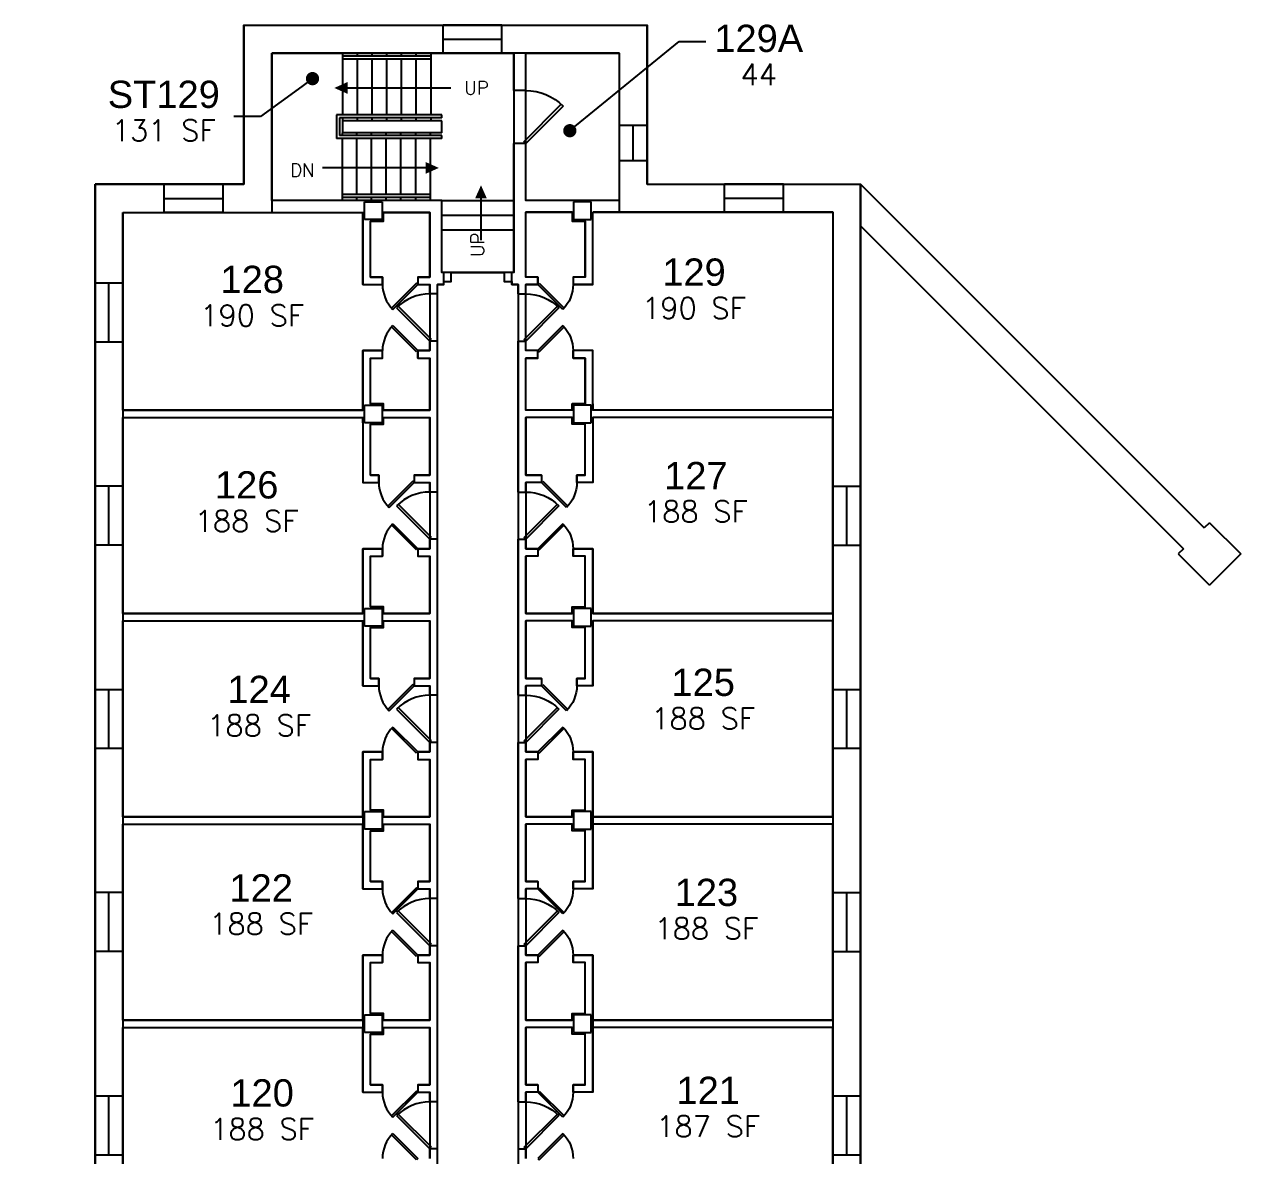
# Model space of a CAD drawing. Extents: x -1780 to 3401, y -2 to 2789.
# Drawn here: x 892 to 1718, y 2020 to 2789 of the extents above; entities that cross this region are included whole.
import ezdxf
from ezdxf import colors
from ezdxf.entities.mleader import LeaderData, LeaderLine
from ezdxf.enums import TextEntityAlignment as Align
from ezdxf.math import Vec2, Vec3

# ---------------------------------------------------------------- set-up
doc = ezdxf.new("R2010")
doc.units = 0
doc.header["$MEASUREMENT"] = 0
doc.layers.get('0').update_dxf_attribs({"linetype": 'CONTINUOUS'})
for name, color, linetype in [('A-DOOR', 2, 'CONTINUOUS'), ('A-FLOR-LEVL', 3, 'CONTINUOUS'), ('A-GLAZ', 2, 'CONTINUOUS'), ('A-SPAC-ANOT', 4, 'CONTINUOUS'), ('A-SPAC-GROS', 6, 'CONTINUOUS'), ('A-SPAC-PPLN-AREA', 3, 'CONTINUOUS'), ('A-SPAC-RMNO', 4, 'CONTINUOUS'), ('A-SPAC-RMTW', 4, 'CONTINUOUS'), ('A-WALL', 7, 'CONTINUOUS'), ('L-SITE', 1, 'CONTINUOUS'), ('S-COLS', 5, 'CONTINUOUS')]:
    doc.layers.add(name, color=color, linetype=linetype)
doc.styles.add('FAI1', font='arial.ttf')
doc.styles.add('ROMANS', font='ROMANS.shx')
doc.styles.add('simplex', font='simplex.shx')

# ---------------------------------------------------------------- blocks, each defined once
blk = doc.blocks.new('ARR')
blk.add_line((0, 0), (0, -70.14275))
blk.add_solid([(-4, 0), (4, 0), (0, 8.96525)])
blk = doc.blocks.new('AWI002')
blk.add_line((-0.5, -1), (0.5, -1))
blk = doc.blocks.new('ADO001')
for p, q in [((0.207106, 0.707105), (-0.499999, 0)), ((-0.465625, -0.034373), (0.240643, 0.671896)), ((-0.499999, 0), (-0.465625, -0.034373))]:
    blk.add_line(p, q)
blk.add_arc((-0.499999, 0), 0.999997, 0, 45)
blk = doc.blocks.new('ADO101')
for p, q in [((-0.207108, 0.707105), (0.499997, 0)), ((0.465624, -0.034373), (-0.240645, 0.671896)), ((0.499997, 0), (0.465624, -0.034373))]:
    blk.add_line(p, q)
blk.add_arc((0.499997, 0), 0.999997, 135, 180)
blk = doc.blocks.new('FMGRM1')
at = {"style": 'FAI1'}
for tag, p in [('DATA1', (0, -0.2836)), ('DATA2', (0, -0.443)), ('DATA3', (0, -0.6024)), ('DATA4', (0, -0.7618)), ('DATA5', (0, -0.9213))]:
    blk.add_attdef(tag, text='', height=0.1172, dxfattribs=at).set_placement(p, align=Align.CENTER)
at = {"layer": 'A-SPAC-RMNO', "style": 'FAI1'}
blk.add_attdef('RMNUMB', text='', height=0.16, dxfattribs=at).set_placement((0, 0), align=Align.MIDDLE)
blk = doc.blocks.new('_Dot')
at = {"color": 0, "linetype": 'ByBlock', "lineweight": -2}
blk.add_line((-0.5, 0), (-1, 0), dxfattribs=at)
at = {"color": 0, "linetype": 'ByBlock', "const_width": 0.5}
blk.add_lwpolyline([(-0.25, 0, 1), (0.25, 0, 1)], format="xyb", close=True, dxfattribs=at)

msp = doc.modelspace()

# ---------------------------------------------------------------- linework, layer by layer
at = {"layer": 'A-FLOR-LEVL'}
for p, q in [((1108, 2769.63), (1108, 2727.63)), ((1168, 2767.63), (1108, 2767.63)), ((1118, 2769.63), (1118, 2767.63)), ((1128, 2769.63), (1128, 2767.63)), ((1138, 2769.63), (1138, 2767.63)), ((1148, 2769.63), (1148, 2767.63)), ((1158, 2769.63), (1158, 2767.63)), ((1168, 2769.63), (1168, 2727.63)), ((1168, 2765.63), (1108, 2765.63)), ((1118, 2765.63), (1118, 2727.63)), ((1128, 2765.63), (1128, 2727.63)), ((1138, 2765.63), (1138, 2727.63)), ((1148, 2765.63), (1148, 2727.63)), ((1158, 2765.63), (1158, 2727.63)), ((1175.5, 2727.63), (1104, 2727.63)), ((1104, 2727.63), (1104, 2711.63)), ((1175.5, 2725.63), (1175.5, 2727.63)), ((1175.5, 2725.63), (1106, 2725.63)), ((1106, 2725.63), (1106, 2713.63)), ((1108, 2725.63), (1108, 2723.63)), ((1118, 2725.63), (1118, 2723.63)), ((1128, 2725.63), (1128, 2723.63)), ((1138, 2725.63), (1138, 2723.63)), ((1148, 2725.63), (1148, 2723.63)), ((1158, 2725.63), (1158, 2723.63)), ((1168, 2725.63), (1168, 2723.63)), ((1175.5, 2711.63), (1104, 2711.63)), ((1175.5, 2713.63), (1106, 2713.63)), ((1108, 2713.63), (1108, 2715.63)), ((1108, 2669.63), (1108, 2711.63)), ((1117.8, 2713.63), (1117.8, 2715.63)), ((1117.8, 2673.63), (1117.8, 2711.63)), ((1127.8, 2713.63), (1127.8, 2715.63)), ((1127.8, 2673.63), (1127.8, 2711.63)), ((1137.8, 2713.63), (1137.8, 2715.63)), ((1137.8, 2673.63), (1137.8, 2711.63)), ((1147.8, 2713.63), (1147.8, 2715.63)), ((1147.8, 2673.63), (1147.8, 2711.63)), ((1157.8, 2713.63), (1157.8, 2715.63)), ((1157.8, 2673.63), (1157.8, 2711.63)), ((1167.8, 2713.63), (1167.8, 2715.63)), ((1167.8, 2669.63), (1167.8, 2711.63)), ((1175.5, 2711.63), (1175.5, 2713.63)), ((1167.8, 2673.63), (1108, 2673.63)), ((1167.8, 2671.63), (1108, 2671.63)), ((1117.8, 2669.63), (1117.8, 2671.63)), ((1127.8, 2669.63), (1127.8, 2671.63)), ((1137.8, 2669.63), (1137.8, 2671.63)), ((1147.8, 2669.63), (1147.8, 2671.63)), ((1157.8, 2669.63), (1157.8, 2671.63)), ((1175.5, 2669.63), (1224.5, 2669.63)), ((1202.15, 2670.96), (1202.15, 2642.59)), ((1175.5, 2659.63), (1224.5, 2659.63)), ((1175.5, 2649.63), (1224.5, 2649.63))]:
    msp.add_line(p, q, dxfattribs=at)
msp.add_solid([(1198.15, 2670.96), (1206.15, 2670.96), (1202.15, 2679.93)], dxfattribs=at)
at = {"layer": 'A-GLAZ'}
for p, q in [((1216.37, 2788.63), (1176.37, 2788.63)), ((1216.37, 2769.63), (1176.37, 2769.63)), ((1296, 2720.63), (1296, 2696.63)), ((1315, 2720.63), (1315, 2696.63)), ((1027, 2680.63), (987, 2680.63)), ((1407.5, 2680.63), (1367.5, 2680.63)), ((1027, 2661.44), (987, 2661.44)), ((1407.5, 2661.63), (1367.5, 2661.63)), ((940, 2613.63), (940, 2573.63)), ((959, 2613.63), (959, 2573.63)), ((940, 2475.63), (940, 2435.63)), ((959, 2475.63), (959, 2435.63)), ((1441, 2435.63), (1441, 2475.63)), ((1460, 2435.63), (1460, 2475.63)), ((940, 2337.63), (940, 2297.63)), ((959, 2337.63), (959, 2297.63)), ((1441, 2297.63), (1441, 2337.63)), ((1460, 2297.63), (1460, 2337.63)), ((940, 2199.63), (940, 2159.63)), ((959, 2199.63), (959, 2159.63)), ((1441, 2159.63), (1441, 2199.63)), ((1460, 2159.63), (1460, 2199.63)), ((940, 2061.63), (940, 2021.63)), ((959, 2061.63), (959, 2021.63)), ((1441, 2021.63), (1441, 2061.63)), ((1460, 2021.63), (1460, 2061.63))]:
    msp.add_line(p, q, dxfattribs=at)
at = {"layer": 'A-SPAC-GROS'}
msp.add_lwpolyline([(940, 2680.63), (1041, 2680.63), (1041, 2788.63), (1315, 2788.63), (1315, 2680.63), (1460, 2680.63), (1460, 978.63), (1449, 978.63), (1449, 888.63), (1460, 888.63), (1460, 866.63), (1508, 866.63), (1508, 414.63), (892, 414.63), (892, 762.63), (940, 762.63), (940, 772.63), (951, 772.63), (951, 848.63), (940, 848.63)], close=True, dxfattribs=at)
at = {"layer": 'A-SPAC-PPLN-AREA'}
for points in [[(1060, 2769.63), (1224.5, 2769.63), (1224.5, 2620.63), (1175.5, 2620.63), (1175.5, 2669.63), (1060, 2669.63)], [(1232.5, 2769.63), (1296, 2769.63), (1296, 2669.63), (1232.5, 2669.63)], [(959, 2661.44), (1122, 2661.44), (1122, 2612.63), (1135.25, 2612.63), (1135.25, 2617.63), (1127, 2617.63), (1127, 2655.63), (1136, 2655.63), (1136, 2661.44), (1167.5, 2661.44), (1167.5, 2617.63), (1159.25, 2617.63), (1159.25, 2612.63), (1167.5, 2612.63), (1167.5, 2567.63), (1159.25, 2567.63), (1159.25, 2562.63), (1167.5, 2562.63), (1167.5, 2527.13), (1136, 2527.13), (1136, 2531.63), (1127, 2531.63), (1127, 2562.63), (1135.25, 2562.63), (1135.25, 2567.63), (1122, 2567.63), (1122, 2527.13), (959, 2527.13)], [(959, 2522.13), (1122, 2522.13), (1122, 2478.13), (1132.75, 2478.13), (1132.75, 2483.13), (1127, 2483.13), (1127, 2517.63), (1136, 2517.63), (1136, 2522.13), (1167.5, 2522.13), (1167.5, 2483.13), (1156.75, 2483.13), (1156.75, 2478.13), (1167.5, 2478.13), (1167.5, 2433.13), (1159.25, 2433.13), (1159.25, 2428.13), (1167.5, 2428.13), (1167.5, 2389.13), (1136, 2389.13), (1136, 2393.63), (1127, 2393.63), (1127, 2428.13), (1135.25, 2428.13), (1135.25, 2433.13), (1122, 2433.13), (1122, 2389.13), (959, 2389.13)], [(1441, 2522.13), (1278, 2522.13), (1278, 2478.13), (1267.25, 2478.13), (1267.25, 2483.13), (1273, 2483.13), (1273, 2517.63), (1264, 2517.63), (1264, 2522.13), (1232.5, 2522.13), (1232.5, 2483.13), (1243.25, 2483.13), (1243.25, 2478.13), (1232.5, 2478.13), (1232.5, 2433.13), (1240.75, 2433.13), (1240.75, 2428.13), (1232.5, 2428.13), (1232.5, 2389.13), (1264, 2389.13), (1264, 2393.63), (1273, 2393.63), (1273, 2428.13), (1264.75, 2428.13), (1264.75, 2433.13), (1278, 2433.13), (1278, 2389.13), (1441, 2389.13)], [(959, 2384.13), (1122, 2384.13), (1122, 2340.13), (1132.75, 2340.13), (1132.75, 2345.13), (1127, 2345.13), (1127, 2379.63), (1136, 2379.63), (1136, 2384.13), (1167.5, 2384.13), (1167.5, 2345.13), (1156.75, 2345.13), (1156.75, 2340.13), (1167.5, 2340.13), (1167.5, 2295.13), (1159.25, 2295.13), (1159.25, 2290.13), (1167.5, 2290.13), (1167.5, 2251.13), (1136, 2251.13), (1136, 2255.63), (1127, 2255.63), (1127, 2290.13), (1135.25, 2290.13), (1135.25, 2295.13), (1122, 2295.13), (1122, 2251.13), (959, 2251.13)], [(1441, 2384.13), (1278, 2384.13), (1278, 2340.13), (1267.25, 2340.13), (1267.25, 2345.13), (1273, 2345.13), (1273, 2379.63), (1264, 2379.63), (1264, 2384.13), (1232.5, 2384.13), (1232.5, 2345.13), (1243.25, 2345.13), (1243.25, 2340.13), (1232.5, 2340.13), (1232.5, 2295.13), (1240.75, 2295.13), (1240.75, 2290.13), (1232.5, 2290.13), (1232.5, 2251.13), (1264, 2251.13), (1264, 2255.63), (1273, 2255.63), (1273, 2290.13), (1264.75, 2290.13), (1264.75, 2295.13), (1278, 2295.13), (1278, 2251.13), (1441, 2251.13)], [(959, 2246.13), (1122, 2246.13), (1122, 2202.13), (1135.25, 2202.13), (1135.25, 2207.13), (1127, 2207.13), (1127, 2241.63), (1136, 2241.63), (1136, 2246.13), (1167.5, 2246.13), (1167.5, 2207.13), (1159.25, 2207.13), (1159.25, 2202.13), (1167.5, 2202.13), (1167.5, 2157.13), (1159.25, 2157.13), (1159.25, 2152.13), (1167.5, 2152.13), (1167.5, 2113.13), (1136, 2113.13), (1136, 2117.63), (1127, 2117.63), (1127, 2152.13), (1135.25, 2152.13), (1135.25, 2157.13), (1122, 2157.13), (1122, 2113.13), (959, 2113.13)], [(1441, 2246.13), (1278, 2246.13), (1278, 2202.13), (1264.75, 2202.13), (1264.75, 2207.13), (1273, 2207.13), (1273, 2241.63), (1264, 2241.63), (1264, 2246.13), (1232.5, 2246.13), (1232.5, 2207.13), (1240.75, 2207.13), (1240.75, 2202.13), (1232.5, 2202.13), (1232.5, 2157.13), (1240.75, 2157.13), (1240.75, 2152.13), (1232.5, 2152.13), (1232.5, 2113.13), (1264, 2113.13), (1264, 2117.63), (1273, 2117.63), (1273, 2152.13), (1264.75, 2152.13), (1264.75, 2157.13), (1278, 2157.13), (1278, 2113.13), (1441, 2113.13)]]:
    msp.add_lwpolyline(points, close=True, dxfattribs=at)
for points in [[(1278, 2661.63), (1441, 2661.63), (1441, 2527.13), (1278, 2527.13), (1278, 2567.63), (1264.75, 2567.63), (1264.75, 2562.63), (1273, 2562.63), (1273, 2531.63), (1264, 2531.63), (1264, 2527.13), (1232.5, 2527.13), (1232.5, 2562.63), (1240.75, 2562.63), (1240.75, 2567.63), (1232.5, 2567.63), (1232.5, 2612.63), (1240.75, 2612.63), (1240.75, 2617.63), (1232.5, 2617.63), (1232.5, 2661.63), (1264, 2661.63), (1264, 2655.63), (1273, 2655.63), (1273, 2617.63), (1264.75, 2617.63), (1264.75, 2612.63), (1278, 2612.63), (1278, 2661.44)], [(1172.5, 1045.63), (1172.5, 2612.63), (1177, 2612.63), (1177, 2614.63), (1182, 2614.63), (1182, 2620.63), (1218, 2620.63), (1218, 2614.63), (1223, 2614.63), (1223, 2612.63), (1227.5, 2612.63), (1227.5, 1645.83), (1254, 1645.83), (1254, 1564.33), (1232.5, 1564.33), (1232.5, 1568.83), (1227.5, 1568.83), (1227.5, 1009.63)], [(959, 1975.13), (959, 2108.13), (1122, 2108.13), (1122, 2064.13), (1135.25, 2064.13), (1135.25, 2069.13), (1127, 2069.13), (1127, 2103.63), (1136, 2103.63), (1136, 2108.13), (1167.5, 2108.13), (1167.5, 2069.13), (1159.25, 2069.13), (1159.25, 2064.13), (1167.5, 2064.13), (1167.5, 2019.13)], [(1441, 1975.63), (1441, 2108.13), (1278, 2108.13), (1278, 2064.13), (1264.75, 2064.13), (1264.75, 2069.13), (1273, 2069.13), (1273, 2103.63), (1264, 2103.63), (1264, 2108.13), (1232.5, 2108.13), (1232.5, 2069.13), (1240.75, 2069.13), (1240.75, 2064.13), (1232.5, 2064.13), (1232.5, 2019.13)]]:
    msp.add_lwpolyline(points, dxfattribs=at)
at = {"layer": 'A-WALL'}
for p, q in [((1041, 2788.63), (1041, 2680.63)), ((1041, 2788.63), (1315, 2788.63)), ((1176.37, 2769.63), (1176.37, 2788.63)), ((1216.37, 2769.63), (1216.37, 2788.63)), ((1315, 2680.63), (1315, 2788.63)), ((1296, 2769.63), (1060, 2769.63)), ((1060, 2769.63), (1060, 2661.44)), ((1224.5, 2744.23), (1224.5, 2769.63)), ((1232.5, 2744.23), (1232.5, 2769.63)), ((1296, 2769.63), (1296, 2661.63)), ((1232.5, 2744.23), (1224.5, 2744.23)), ((1175.5, 2723.63), (1108, 2723.63)), ((1108, 2723.63), (1108, 2715.63)), ((1175.5, 2715.63), (1175.5, 2723.63)), ((1296, 2720.63), (1315, 2720.63)), ((1175.5, 2715.63), (1108, 2715.63)), ((1224.5, 2620.63), (1224.5, 2708.23)), ((1232.5, 2708.23), (1224.5, 2708.23)), ((1232.5, 2669.63), (1232.5, 2708.23)), ((1296, 2696.63), (1315, 2696.63)), ((1041, 2680.63), (940, 2680.63)), ((940, 2680.63), (940, 848.63)), ((987, 2661.44), (987, 2680.63)), ((1027, 2661.44), (1027, 2680.63)), ((1315, 2680.63), (1460, 2680.63)), ((1367.5, 2661.63), (1367.5, 2680.63)), ((1407.5, 2661.63), (1407.5, 2680.63)), ((1460, 978.63), (1460, 2680.63)), ((1175.5, 2669.63), (1060, 2669.63)), ((1175.5, 2620.63), (1175.5, 2669.63)), ((1296, 2669.63), (1232.5, 2669.63)), ((1278, 2669.63), (1264, 2669.63)), ((959, 2661.44), (959, 828.63)), ((959, 2661.44), (1122, 2661.44)), ((1122, 2661.44), (1122, 2655.63)), ((1122, 2612.63), (1122, 2661.44)), ((1167.5, 2661.44), (1136, 2661.44)), ((1136, 2655.63), (1136, 2661.44)), ((1167.5, 2617.63), (1167.5, 2661.44)), ((1264, 2661.63), (1232.5, 2661.63)), ((1232.5, 2617.63), (1232.5, 2661.63)), ((1264, 2661.63), (1264, 2655.63)), ((1441, 2661.63), (1278, 2661.63)), ((1278, 2655.63), (1278, 2661.63)), ((1278, 2612.63), (1278, 2661.44)), ((1441, 2661.63), (1441, 969.63)), ((1127, 2655.63), (1136, 2655.63)), ((1127, 2617.63), (1127, 2655.63)), ((1264, 2655.63), (1273, 2655.63)), ((1273, 2617.63), (1273, 2655.63)), ((1177, 2620.63), (1175.5, 2620.63)), ((1177, 2612.63), (1177, 2620.63)), ((1224.5, 2620.63), (1223, 2620.63)), ((1223, 2612.63), (1223, 2620.63)), ((940, 2613.63), (959, 2613.63)), ((1122, 2612.63), (1135.25, 2612.63)), ((1127, 2617.63), (1135.25, 2617.63)), ((1135.25, 2617.63), (1135.25, 2612.63)), ((1159.25, 2617.63), (1167.5, 2617.63)), ((1159.25, 2617.63), (1159.25, 2612.63)), ((1159.25, 2612.63), (1167.5, 2612.63)), ((1167.5, 2606.13), (1167.5, 2612.63)), ((1172.5, 2606.13), (1172.5, 2612.63)), ((1177, 2612.63), (1172.5, 2612.63)), ((1227.5, 2612.63), (1223, 2612.63)), ((1227.5, 2606.13), (1227.5, 2612.63)), ((1240.75, 2617.63), (1232.5, 2617.63)), ((1232.5, 2609.63), (1232.5, 2612.63)), ((1232.5, 2606.13), (1232.5, 2612.63)), ((1240.75, 2612.63), (1232.5, 2612.63)), ((1240.75, 2617.63), (1240.75, 2612.63)), ((1264.75, 2617.63), (1264.75, 2612.63)), ((1273, 2617.63), (1264.75, 2617.63)), ((1278, 2612.63), (1264.75, 2612.63)), ((1172.5, 2606.13), (1167.5, 2606.13)), ((1227.5, 2606.13), (1232.5, 2606.13)), ((940, 2573.63), (959, 2573.63)), ((1167.5, 2567.63), (1167.5, 2574.13)), ((1172.5, 2574.13), (1167.5, 2574.13)), ((1172.5, 2471.63), (1172.5, 2574.13)), ((1227.5, 2574.13), (1232.5, 2574.13)), ((1227.5, 2471.63), (1227.5, 2574.13)), ((1232.5, 2567.63), (1232.5, 2574.13)), ((1122, 2567.63), (1135.25, 2567.63)), ((1122, 2527.13), (1122, 2567.63)), ((1127, 2531.63), (1127, 2562.63)), ((1127, 2562.63), (1135.25, 2562.63)), ((1135.25, 2562.63), (1135.25, 2567.63)), ((1159.25, 2567.63), (1167.5, 2567.63)), ((1159.25, 2562.63), (1159.25, 2567.63)), ((1159.25, 2562.63), (1167.5, 2562.63)), ((1167.5, 2527.13), (1167.5, 2562.63)), ((1240.75, 2567.63), (1232.5, 2567.63)), ((1240.75, 2562.63), (1232.5, 2562.63)), ((1232.5, 2527.13), (1232.5, 2562.63)), ((1240.75, 2562.63), (1240.75, 2567.63)), ((1264.75, 2562.63), (1264.75, 2567.63)), ((1278, 2567.63), (1264.75, 2567.63)), ((1273, 2562.63), (1264.75, 2562.63)), ((1273, 2531.63), (1273, 2562.63)), ((1278, 2527.13), (1278, 2567.63)), ((1122, 2531.63), (1122, 2527.13)), ((1136, 2531.63), (1127, 2531.63)), ((1136, 2527.13), (1136, 2531.63)), ((1264, 2527.13), (1264, 2531.63)), ((1264, 2531.63), (1273, 2531.63)), ((1278, 2531.63), (1278, 2527.13)), ((959, 2527.13), (1122, 2527.13)), ((959, 2522.13), (1122, 2522.13)), ((1122, 2518.63), (1122, 2522.13)), ((1122, 2522.13), (1122, 2478.13)), ((1136, 2527.13), (1167.5, 2527.13)), ((1136, 2517.63), (1136, 2522.13)), ((1136, 2522.13), (1167.5, 2522.13)), ((1167.5, 2483.13), (1167.5, 2522.13)), ((1264, 2527.13), (1232.5, 2527.13)), ((1232.5, 2483.13), (1232.5, 2522.13)), ((1264, 2522.13), (1232.5, 2522.13)), ((1264, 2517.63), (1264, 2522.13)), ((1441, 2527.13), (1278, 2527.13)), ((1278, 2522.13), (1278, 2478.13)), ((1278, 2518.63), (1278, 2522.13)), ((1441, 2522.13), (1278, 2522.13)), ((1127, 2517.63), (1136, 2517.63)), ((1127, 2483.13), (1127, 2517.63)), ((1273, 2517.63), (1264, 2517.63)), ((1273, 2483.13), (1273, 2517.63)), ((1127, 2483.13), (1132.75, 2483.13)), ((1132.75, 2483.13), (1132.75, 2478.13)), ((1156.75, 2483.13), (1167.5, 2483.13)), ((1156.75, 2483.13), (1156.75, 2478.13)), ((1243.25, 2483.13), (1232.5, 2483.13)), ((1243.25, 2483.13), (1243.25, 2478.13)), ((1267.25, 2483.13), (1267.25, 2478.13)), ((1273, 2483.13), (1267.25, 2483.13)), ((959, 2475.63), (940, 2475.63)), ((1122, 2478.13), (1132.75, 2478.13)), ((1156.75, 2478.13), (1167.5, 2478.13)), ((1167.5, 2471.63), (1167.5, 2478.13)), ((1172.5, 2471.63), (1167.5, 2471.63)), ((1227.5, 2471.63), (1232.5, 2471.63)), ((1232.5, 2471.63), (1232.5, 2478.13)), ((1243.25, 2478.13), (1232.5, 2478.13)), ((1278, 2478.13), (1267.25, 2478.13)), ((1441, 2475.63), (1460, 2475.63)), ((1167.5, 2433.13), (1167.5, 2439.63)), ((1172.5, 2439.63), (1167.5, 2439.63)), ((1172.5, 2333.63), (1172.5, 2439.63)), ((1227.5, 2333.63), (1227.5, 2439.63)), ((1227.5, 2439.63), (1232.5, 2439.63)), ((1232.5, 2433.13), (1232.5, 2439.63)), ((959, 2435.63), (940, 2435.63)), ((1122, 2433.13), (1135.25, 2433.13)), ((1122, 2389.13), (1122, 2433.13)), ((1135.25, 2433.13), (1135.25, 2428.13)), ((1159.25, 2433.13), (1167.5, 2433.13)), ((1159.25, 2433.13), (1159.25, 2428.13)), ((1240.75, 2433.13), (1232.5, 2433.13)), ((1240.75, 2433.13), (1240.75, 2428.13)), ((1264.75, 2433.13), (1264.75, 2428.13)), ((1278, 2433.13), (1264.75, 2433.13)), ((1278, 2389.13), (1278, 2433.13)), ((1441, 2435.63), (1460, 2435.63)), ((1127, 2428.13), (1135.25, 2428.13)), ((1127, 2393.63), (1127, 2428.13)), ((1159.25, 2428.13), (1167.5, 2428.13)), ((1167.5, 2389.13), (1167.5, 2428.13)), ((1240.75, 2428.13), (1232.5, 2428.13)), ((1232.5, 2389.13), (1232.5, 2428.13)), ((1273, 2428.13), (1264.75, 2428.13)), ((1273, 2393.63), (1273, 2428.13)), ((959, 2389.13), (1122, 2389.13)), ((1122, 2393.63), (1122, 2389.13)), ((1136, 2393.63), (1127, 2393.63)), ((1136, 2389.13), (1136, 2393.63)), ((1136, 2389.13), (1167.5, 2389.13)), ((1264, 2389.13), (1232.5, 2389.13)), ((1264, 2389.13), (1264, 2393.63)), ((1264, 2393.63), (1273, 2393.63)), ((1278, 2393.63), (1278, 2389.13)), ((1441, 2389.13), (1278, 2389.13)), ((959, 2384.13), (1122, 2384.13)), ((1122, 2340.13), (1122, 2384.13)), ((1122, 2384.13), (1122, 2379.63)), ((1127, 2379.63), (1136, 2379.63)), ((1127, 2345.13), (1127, 2379.63)), ((1136, 2379.63), (1136, 2384.13)), ((1136, 2384.13), (1167.5, 2384.13)), ((1167.5, 2345.13), (1167.5, 2384.13)), ((1232.5, 2345.13), (1232.5, 2384.13)), ((1264, 2384.13), (1232.5, 2384.13)), ((1264, 2379.63), (1264, 2384.13)), ((1273, 2379.63), (1264, 2379.63)), ((1273, 2345.13), (1273, 2379.63)), ((1278, 2384.13), (1278, 2379.63)), ((1278, 2340.13), (1278, 2384.13)), ((1441, 2384.13), (1278, 2384.13)), ((1122, 2340.13), (1132.75, 2340.13)), ((1127, 2345.13), (1132.75, 2345.13)), ((1132.75, 2345.13), (1132.75, 2340.13)), ((1156.75, 2345.13), (1167.5, 2345.13)), ((1156.75, 2345.13), (1156.75, 2340.13)), ((1156.75, 2340.13), (1167.5, 2340.13)), ((1167.5, 2333.63), (1167.5, 2340.13)), ((1243.25, 2345.13), (1232.5, 2345.13)), ((1232.5, 2333.63), (1232.5, 2340.13)), ((1243.25, 2340.13), (1232.5, 2340.13)), ((1243.25, 2345.13), (1243.25, 2340.13)), ((1267.25, 2345.13), (1267.25, 2340.13)), ((1273, 2345.13), (1267.25, 2345.13)), ((1278, 2340.13), (1267.25, 2340.13)), ((940, 2337.63), (959, 2337.63)), ((1172.5, 2333.63), (1167.5, 2333.63)), ((1227.5, 2333.63), (1232.5, 2333.63)), ((1441, 2337.63), (1460, 2337.63)), ((940, 2297.63), (959, 2297.63)), ((1167.5, 2295.13), (1167.5, 2301.63)), ((1172.5, 2301.63), (1167.5, 2301.63)), ((1172.5, 2195.63), (1172.5, 2301.63)), ((1227.5, 2195.63), (1227.5, 2301.63)), ((1227.5, 2301.63), (1232.5, 2301.63)), ((1232.5, 2295.13), (1232.5, 2301.63)), ((1441, 2297.63), (1460, 2297.63)), ((1122, 2295.13), (1135.25, 2295.13)), ((1122, 2251.13), (1122, 2295.13)), ((1127, 2290.13), (1135.25, 2290.13)), ((1127, 2255.63), (1127, 2290.13)), ((1135.25, 2295.13), (1135.25, 2290.13)), ((1159.25, 2295.13), (1167.5, 2295.13)), ((1159.25, 2295.13), (1159.25, 2290.13)), ((1159.25, 2290.13), (1167.5, 2290.13)), ((1167.5, 2251.13), (1167.5, 2290.13)), ((1240.75, 2295.13), (1232.5, 2295.13)), ((1240.75, 2290.13), (1232.5, 2290.13)), ((1232.5, 2251.13), (1232.5, 2290.13)), ((1240.75, 2295.13), (1240.75, 2290.13)), ((1264.75, 2295.13), (1264.75, 2290.13)), ((1278, 2295.13), (1264.75, 2295.13)), ((1273, 2290.13), (1264.75, 2290.13)), ((1273, 2255.63), (1273, 2290.13)), ((1278, 2251.13), (1278, 2295.13)), ((1122, 2255.63), (1122, 2241.63)), ((1136, 2255.63), (1127, 2255.63)), ((1136, 2251.13), (1136, 2255.63)), ((1264, 2251.13), (1264, 2255.63)), ((1264, 2255.63), (1273, 2255.63)), ((1278, 2255.63), (1278, 2241.63)), ((959, 2251.13), (1122, 2251.13)), ((1136, 2251.13), (1167.5, 2251.13)), ((1264, 2251.13), (1232.5, 2251.13)), ((1441, 2251.13), (1278, 2251.13)), ((959, 2246.13), (1122, 2246.13)), ((1122, 2202.13), (1122, 2246.13)), ((1127, 2241.63), (1136, 2241.63)), ((1127, 2207.13), (1127, 2241.63)), ((1136, 2241.63), (1136, 2246.13)), ((1136, 2246.13), (1167.5, 2246.13)), ((1167.5, 2207.13), (1167.5, 2246.13)), ((1264, 2246.13), (1232.5, 2246.13)), ((1232.5, 2207.13), (1232.5, 2246.13)), ((1264, 2241.63), (1264, 2246.13)), ((1273, 2241.63), (1264, 2241.63)), ((1273, 2207.13), (1273, 2241.63)), ((1278, 2202.13), (1278, 2246.13)), ((1441, 2246.13), (1278, 2246.13)), ((1127, 2207.13), (1135.25, 2207.13)), ((1135.25, 2207.13), (1135.25, 2202.13)), ((1159.25, 2207.13), (1167.5, 2207.13)), ((1159.25, 2207.13), (1159.25, 2202.13)), ((1240.75, 2207.13), (1232.5, 2207.13)), ((1240.75, 2207.13), (1240.75, 2202.13)), ((1264.75, 2207.13), (1264.75, 2202.13)), ((1273, 2207.13), (1264.75, 2207.13)), ((959, 2199.63), (940, 2199.63)), ((1122, 2202.13), (1135.25, 2202.13)), ((1159.25, 2202.13), (1167.5, 2202.13)), ((1167.5, 2195.63), (1167.5, 2202.13)), ((1240.75, 2202.13), (1232.5, 2202.13)), ((1232.5, 2195.63), (1232.5, 2202.13)), ((1278, 2202.13), (1264.75, 2202.13)), ((1441, 2199.63), (1460, 2199.63)), ((1172.5, 2195.63), (1167.5, 2195.63)), ((1227.5, 2195.63), (1232.5, 2195.63)), ((959, 2159.63), (940, 2159.63)), ((1122, 2157.13), (1135.25, 2157.13)), ((1122, 2113.13), (1122, 2157.13)), ((1135.25, 2157.13), (1135.25, 2152.13)), ((1159.25, 2157.13), (1167.5, 2157.13)), ((1159.25, 2157.13), (1159.25, 2152.13)), ((1167.5, 2157.13), (1167.5, 2163.63)), ((1172.5, 2163.63), (1167.5, 2163.63)), ((1172.5, 2057.63), (1172.5, 2163.63)), ((1227.5, 2057.63), (1227.5, 2163.63)), ((1227.5, 2163.63), (1232.5, 2163.63)), ((1232.5, 2157.13), (1232.5, 2163.63)), ((1240.75, 2157.13), (1232.5, 2157.13)), ((1240.75, 2157.13), (1240.75, 2152.13)), ((1264.75, 2157.13), (1264.75, 2152.13)), ((1278, 2157.13), (1264.75, 2157.13)), ((1278, 2113.13), (1278, 2157.13)), ((1441, 2159.63), (1460, 2159.63)), ((1127, 2152.13), (1135.25, 2152.13)), ((1127, 2117.63), (1127, 2152.13)), ((1159.25, 2152.13), (1167.5, 2152.13)), ((1167.5, 2113.13), (1167.5, 2152.13)), ((1232.5, 2113.13), (1232.5, 2152.13)), ((1240.75, 2152.13), (1232.5, 2152.13)), ((1273, 2152.13), (1264.75, 2152.13)), ((1273, 2117.63), (1273, 2152.13)), ((1122, 2117.63), (1122, 2103.63)), ((1136, 2117.63), (1127, 2117.63)), ((1136, 2113.13), (1136, 2117.63)), ((1264, 2113.13), (1264, 2117.63)), ((1264, 2117.63), (1273, 2117.63)), ((1278, 2117.63), (1278, 2103.63)), ((959, 2113.13), (1122, 2113.13)), ((959, 2108.13), (1122, 2108.13)), ((1122, 2064.13), (1122, 2108.13)), ((1136, 2113.13), (1167.5, 2113.13)), ((1136, 2103.63), (1136, 2108.13)), ((1136, 2108.13), (1167.5, 2108.13)), ((1167.5, 2069.13), (1167.5, 2108.13)), ((1264, 2113.13), (1232.5, 2113.13)), ((1264, 2108.13), (1232.5, 2108.13)), ((1232.5, 2069.13), (1232.5, 2108.13)), ((1264, 2103.63), (1264, 2108.13)), ((1441, 2113.13), (1278, 2113.13)), ((1278, 2064.13), (1278, 2108.13)), ((1441, 2108.13), (1278, 2108.13)), ((1127, 2103.63), (1136, 2103.63)), ((1127, 2069.13), (1127, 2103.63)), ((1273, 2103.63), (1264, 2103.63)), ((1273, 2069.13), (1273, 2103.63)), ((1127, 2069.13), (1135.25, 2069.13)), ((1135.25, 2069.13), (1135.25, 2064.13)), ((1159.25, 2069.13), (1167.5, 2069.13)), ((1159.25, 2069.13), (1159.25, 2064.13)), ((1240.75, 2069.13), (1232.5, 2069.13)), ((1240.75, 2069.13), (1240.75, 2064.13)), ((1264.75, 2069.13), (1264.75, 2064.13)), ((1273, 2069.13), (1264.75, 2069.13)), ((940, 2061.63), (959, 2061.63)), ((1122, 2064.13), (1135.25, 2064.13)), ((1159.25, 2064.13), (1167.5, 2064.13)), ((1167.5, 2057.63), (1167.5, 2064.13)), ((1172.5, 2057.63), (1167.5, 2057.63)), ((1227.5, 2057.63), (1232.5, 2057.63)), ((1232.5, 2057.63), (1232.5, 2064.13)), ((1240.75, 2064.13), (1232.5, 2064.13)), ((1278, 2064.13), (1264.75, 2064.13)), ((1441, 2061.63), (1460, 2061.63)), ((1167.5, 2019.13), (1167.5, 2025.63)), ((1172.5, 2025.63), (1167.5, 2025.63)), ((1172.5, 1919.63), (1172.5, 2025.63)), ((1227.5, 2025.63), (1232.5, 2025.63)), ((1227.5, 2025.63), (1227.5, 1942.38)), ((1232.5, 2019.13), (1232.5, 2025.63)), ((940, 2021.63), (959, 2021.63)), ((1441, 2021.63), (1460, 2021.63))]:
    msp.add_line(p, q, dxfattribs=at)
at = {"layer": 'L-SITE'}
for p, q in [((1460, 2680.63), (1693.35, 2447.28)), ((1460, 2652.34), (1679.2, 2433.14)), ((1696.88, 2450.82), (1693.35, 2447.28)), ((1696.88, 2450.82), (1718.09, 2429.6)), ((1679.2, 2433.14), (1675.67, 2429.6)), ((1675.67, 2429.6), (1696.88, 2408.39)), ((1718.09, 2429.6), (1696.88, 2408.39))]:
    msp.add_line(p, q, dxfattribs=at)
at = {"layer": 'S-COLS'}
for p, q in [((1123, 2656.63), (1123, 2668.63)), ((1123, 2668.63), (1135, 2668.63)), ((1135, 2668.63), (1135, 2656.63)), ((1277, 2668.63), (1265, 2668.63)), ((1265, 2668.63), (1265, 2656.63)), ((1277, 2656.63), (1277, 2668.63)), ((1135, 2656.63), (1123, 2656.63)), ((1265, 2656.63), (1277, 2656.63)), ((1123, 2530.63), (1135, 2530.63)), ((1123, 2518.63), (1123, 2530.63)), ((1135, 2530.63), (1135, 2518.63)), ((1265, 2530.63), (1265, 2518.63)), ((1277, 2530.63), (1265, 2530.63)), ((1277, 2518.63), (1277, 2530.63)), ((1135, 2518.63), (1123, 2518.63)), ((1265, 2518.63), (1277, 2518.63)), ((1123, 2380.63), (1123, 2392.63)), ((1123, 2392.63), (1135, 2392.63)), ((1135, 2392.63), (1135, 2380.63)), ((1277, 2392.63), (1265, 2392.63)), ((1265, 2392.63), (1265, 2380.63)), ((1277, 2380.63), (1277, 2392.63)), ((1135, 2380.63), (1123, 2380.63)), ((1265, 2380.63), (1277, 2380.63)), ((1123, 2242.63), (1123, 2254.63)), ((1123, 2254.63), (1135, 2254.63)), ((1135, 2254.63), (1135, 2242.63)), ((1277, 2254.63), (1265, 2254.63)), ((1265, 2254.63), (1265, 2242.63)), ((1277, 2242.63), (1277, 2254.63)), ((1135, 2242.63), (1123, 2242.63)), ((1265, 2242.63), (1277, 2242.63)), ((1123, 2104.63), (1123, 2116.63)), ((1123, 2116.63), (1135, 2116.63)), ((1135, 2116.63), (1135, 2104.63)), ((1277, 2116.63), (1265, 2116.63)), ((1265, 2116.63), (1265, 2104.63)), ((1277, 2104.63), (1277, 2116.63)), ((1135, 2104.63), (1123, 2104.63)), ((1265, 2104.63), (1277, 2104.63))]:
    msp.add_line(p, q, dxfattribs=at)

# ---------------------------------------------------------------- block references
at = {"layer": 'A-DOOR', "zscale": 80}
for p, xscale, yscale, rotation in [((1232.5, 2726.23), -36, 36, 270), ((1147.25, 2612.63), 24, 24, 180), ((1252.75, 2612.63), -24, 24, 180), ((1167.5, 2590.13), 32, 32, 90), ((1232.5, 2590.13), -32, 32, 270), ((1144.75, 2478.13), 24, 24, 180), ((1255.25, 2478.13), -24, 24, 180), ((1167.5, 2455.63), 32, 32, 90), ((1232.5, 2455.63), -32, 32, 270), ((1144.75, 2340.13), 24, 24, 180), ((1255.25, 2340.13), -24, 24, 180), ((1167.5, 2317.63), 32, 32, 90), ((1232.5, 2317.63), -32, 32, 270), ((1147.25, 2202.13), 24, 24, 180), ((1252.75, 2202.13), -24, 24, 180), ((1167.5, 2179.63), 32, 32, 90), ((1232.5, 2179.63), -32, 32, 270), ((1147.25, 2064.13), 24, 24, 180), ((1167.5, 2041.63), 32, 32, 90), ((1232.5, 2041.63), -32, 32, 270), ((1252.75, 2064.13), -24, 24, 180)]:
    msp.add_blockref('ADO001', p, dxfattribs=dict(at, xscale=xscale, yscale=yscale, rotation=rotation))
at = {"layer": 'A-DOOR', "yscale": 24, "zscale": 80}
for p, xscale in [((1147.25, 2567.63), 24), ((1252.75, 2567.63), -24), ((1147.25, 2433.13), 24), ((1252.75, 2433.13), -24), ((1147.25, 2295.13), 24), ((1252.75, 2295.13), -24), ((1147.25, 2157.13), 24), ((1252.75, 2157.13), -24), ((1147.25, 2019.13), 24), ((1252.75, 2019.13), -24)]:
    msp.add_blockref('ADO101', p, dxfattribs=dict(at, xscale=xscale))
at = {"layer": 'A-FLOR-LEVL'}
for p, rotation in [((1111.49, 2746), 90), ((1164.55, 2691.7), 270)]:
    msp.add_blockref('ARR', p, dxfattribs=dict(at, rotation=rotation))
at = {"layer": 'A-GLAZ', "xscale": 40, "zscale": 36}
for p, yscale in [((1196.37, 2788.63), 9.5), ((1007, 2680.63), 9.591094), ((1387.5, 2680.63), 9.5)]:
    msp.add_blockref('AWI002', p, dxfattribs=dict(at, yscale=yscale))
at = {"layer": 'A-GLAZ', "zscale": 36}
for p, xscale, yscale, rotation in [((1296, 2708.63), 24, 9.5, 90), ((940, 2593.63), 40, 9.501261, 90), ((940, 2455.63), 40, 9.501261, 90), ((1460, 2455.63), 40, 9.5, 270), ((940, 2317.63), 40, 9.501261, 90), ((1460, 2317.63), 40, 9.5, 270), ((940, 2179.63), 40, 9.501261, 90), ((1460, 2179.63), 40, 9.5, 270), ((940, 2041.63), 40, 9.501261, 90), ((1460, 2041.63), 40, 9.5, 270)]:
    msp.add_blockref('AWI002', p, dxfattribs=dict(at, xscale=xscale, yscale=yscale, rotation=rotation))
at = {"layer": 'A-SPAC-RMTW'}
ref = msp.add_blockref('FMGRM1', (1390.78, 2779.67), dxfattribs=dict(at, xscale=115.5999999999999, yscale=115.5999999999999, zscale=115.5999999999999))
ref.add_attrib('RMNUMB', '129A', dxfattribs={"layer": 'A-SPAC-RMNO', "height": 18.496, "style": 'FAI1'}).set_placement((1390.78, 2779.67), align=Align.MIDDLE)
ref = msp.add_blockref('FMGRM1', (986.72, 2741.68), dxfattribs=dict(at, xscale=115.5999999999999, yscale=115.5999999999999, zscale=115.5999999999999))
ref.add_attrib('RMNUMB', 'ST129', dxfattribs={"layer": 'A-SPAC-RMNO', "height": 18.496, "style": 'FAI1'}).set_placement((986.72, 2741.68), align=Align.MIDDLE)
ref = msp.add_blockref('FMGRM1', (1346.82, 2620.97), dxfattribs=dict(at, xscale=115.5999999999999, yscale=115.5999999999999, zscale=115.5999999999999))
ref.add_attrib('RMNUMB', '129', dxfattribs={"layer": 'A-SPAC-RMNO', "height": 18.496, "style": 'FAI1'}).set_placement((1346.82, 2620.97), align=Align.MIDDLE)
ref = msp.add_blockref('FMGRM1', (1046.78, 2616.04), dxfattribs=dict(at, xscale=115.5999999999999, yscale=115.5999999999999, zscale=115.5999999999999))
ref.add_attrib('RMNUMB', '128', dxfattribs={"layer": 'A-SPAC-RMNO', "height": 18.496, "style": 'FAI1'}).set_placement((1046.78, 2616.04), align=Align.MIDDLE)
ref = msp.add_blockref('FMGRM1', (1348.12, 2482.95), dxfattribs=dict(at, xscale=115.5999999999999, yscale=115.5999999999999, zscale=115.5999999999999))
ref.add_attrib('RMNUMB', '127', dxfattribs={"layer": 'A-SPAC-RMNO', "height": 18.496, "style": 'FAI1'}).set_placement((1348.12, 2482.95), align=Align.MIDDLE)
ref = msp.add_blockref('FMGRM1', (1042.99, 2476.51), dxfattribs=dict(at, xscale=115.5999999999999, yscale=115.5999999999999, zscale=115.5999999999999))
ref.add_attrib('RMNUMB', '126', dxfattribs={"layer": 'A-SPAC-RMNO', "height": 18.496, "style": 'FAI1'}).set_placement((1042.99, 2476.51), align=Align.MIDDLE)
ref = msp.add_blockref('FMGRM1', (1051.47, 2337.76), dxfattribs=dict(at, xscale=115.5999999999999, yscale=115.5999999999999, zscale=115.5999999999999))
ref.add_attrib('RMNUMB', '124', dxfattribs={"layer": 'A-SPAC-RMNO', "height": 18.496, "style": 'FAI1'}).set_placement((1051.47, 2337.76), align=Align.MIDDLE)
ref = msp.add_blockref('FMGRM1', (1353.05, 2342.46), dxfattribs=dict(at, xscale=115.5999999999999, yscale=115.5999999999999, zscale=115.5999999999999))
ref.add_attrib('RMNUMB', '125', dxfattribs={"layer": 'A-SPAC-RMNO', "height": 18.496, "style": 'FAI1'}).set_placement((1353.05, 2342.46), align=Align.MIDDLE)
ref = msp.add_blockref('FMGRM1', (1052.86, 2202.96), dxfattribs=dict(at, xscale=115.5999999999999, yscale=115.5999999999999, zscale=115.5999999999999))
ref.add_attrib('RMNUMB', '122', dxfattribs={"layer": 'A-SPAC-RMNO', "height": 18.496, "style": 'FAI1'}).set_placement((1052.86, 2202.96), align=Align.MIDDLE)
ref = msp.add_blockref('FMGRM1', (1355.24, 2199.82), dxfattribs=dict(at, xscale=115.5999999999999, yscale=115.5999999999999, zscale=115.5999999999999))
ref.add_attrib('RMNUMB', '123', dxfattribs={"layer": 'A-SPAC-RMNO', "height": 18.496, "style": 'FAI1'}).set_placement((1355.24, 2199.82), align=Align.MIDDLE)
ref = msp.add_blockref('FMGRM1', (1356.48, 2065.55), dxfattribs=dict(at, xscale=115.5999999999999, yscale=115.5999999999999, zscale=115.5999999999999))
ref.add_attrib('RMNUMB', '121', dxfattribs={"layer": 'A-SPAC-RMNO', "height": 18.496, "style": 'FAI1'}).set_placement((1356.48, 2065.55), align=Align.MIDDLE)
ref = msp.add_blockref('FMGRM1', (1053.49, 2063.69), dxfattribs=dict(at, xscale=115.5999999999999, yscale=115.5999999999999, zscale=115.5999999999999))
ref.add_attrib('RMNUMB', '120', dxfattribs={"layer": 'A-SPAC-RMNO', "height": 18.496, "style": 'FAI1'}).set_placement((1053.49, 2063.69), align=Align.MIDDLE)

# ---------------------------------------------------------------- texts
at = {"layer": 'A-FLOR-LEVL', "style": 'simplex'}
for s, p in [('UP', (1190.84, 2741.5)), ('DN', (1072.52, 2685.73))]:
    msp.add_text(s, height=9, dxfattribs=at).set_placement(p)
msp.add_text('UP', height=9, rotation=90, dxfattribs=at).set_placement((1204.35, 2631.27))
at = {"layer": 'A-SPAC-ANOT', "style": 'ROMANS'}
for s, p in [('44', (1390.78, 2747.88)), ('131 SF', (986.72, 2709.89)), ('190 SF', (1346.82, 2589.18)), ('190 SF', (1046.78, 2584.25)), ('188 SF', (1348.12, 2451.16)), ('188 SF', (1042.99, 2444.72)), ('188 SF', (1353.05, 2310.67)), ('188 SF', (1051.47, 2305.97)), ('188 SF', (1052.86, 2171.17)), ('188 SF', (1355.24, 2168.03)), ('188 SF', (1053.49, 2031.9)), ('187 SF', (1356.48, 2033.76))]:
    msp.add_text(s, height=14.45, dxfattribs=at).set_placement(p, align=Align.CENTER)

# ---------------------------------------------------------------- leaders
at = {"layer": 'A-SPAC-RMTW'}
ml = msp.add_multileader_mtext('Standard', dxfattribs=at)
ml.set_content('', color=256, style='simplex')
ml.set_leader_properties()
ml.set_arrow_properties(name='DOT')
ml.build(insert=Vec2(0, 0))
ml.multileader.update_dxf_attribs({"text_left_attachment_type": 2, "text_right_attachment_type": 2, "dogleg_length": 0.0938, "arrow_head_size": 9, "scale": 192})
ctx = ml.context
ctx.base_point, ctx.scale, ctx.char_height, ctx.arrow_head_size, ctx.landing_gap_size, ctx.plane_origin = Vec3(1354.85, 2777.64), 192, 18, 9, 6, Vec3(1262.48, 2716.96)
ctx.left_attachment, ctx.right_attachment = 2, 2
notes = []
notes.append((ctx, [(0, (1, 1, 0), (1336.85, 2777.64), (1, 0), 18, [(0, [(1262.48, 2716.96)], 0, [])])]))
ctx.mtext.insert, ctx.mtext.flow_direction = Vec3(1360.85, 2786.64), 5
ml = msp.add_multileader_mtext('Standard', dxfattribs=at)
ml.set_content('', color=256, style='simplex')
ml.set_leader_properties()
ml.set_arrow_properties(name='DOT')
ml.build(insert=Vec2(0, 0))
ml.multileader.update_dxf_attribs({"text_left_attachment_type": 2, "text_right_attachment_type": 2, "dogleg_length": 0.0938, "arrow_head_size": 9, "scale": 192})
ctx = ml.context
ctx.base_point, ctx.scale, ctx.char_height, ctx.arrow_head_size, ctx.landing_gap_size, ctx.plane_origin = Vec3(1022.31, 2726.51), 192, 18, 9, 6, Vec3(1087.72, 2752.31)
ctx.left_attachment, ctx.right_attachment, ctx.text_align_type = 2, 2, 2
notes.append((ctx, [(0, (1, 1, 0), (1052.31, 2726.51), (-1, 0), 18, [(0, [(1087.72, 2752.31)], 0, [])])]))
ctx.mtext.insert, ctx.mtext.alignment, ctx.mtext.flow_direction = Vec3(1028.31, 2735.51), 3, 5
for ctx, leaders in notes:
    for number, flags, end, landing, length, lines in leaders:
        leader = LeaderData()
        leader.index, (leader.has_last_leader_line, leader.has_dogleg_vector, leader.attachment_direction) = number, flags
        leader.last_leader_point, leader.dogleg_vector, leader.dogleg_length = Vec3(end), Vec3(landing), length
        for number, points, colour, breaks in lines:
            line = LeaderLine()
            line.index, line.vertices, line.color, line.breaks = number, Vec3.list(points), colors.encode_raw_color(colour), breaks
            leader.lines.append(line)
        ctx.leaders.append(leader)

doc.saveas('drawing.dxf')
